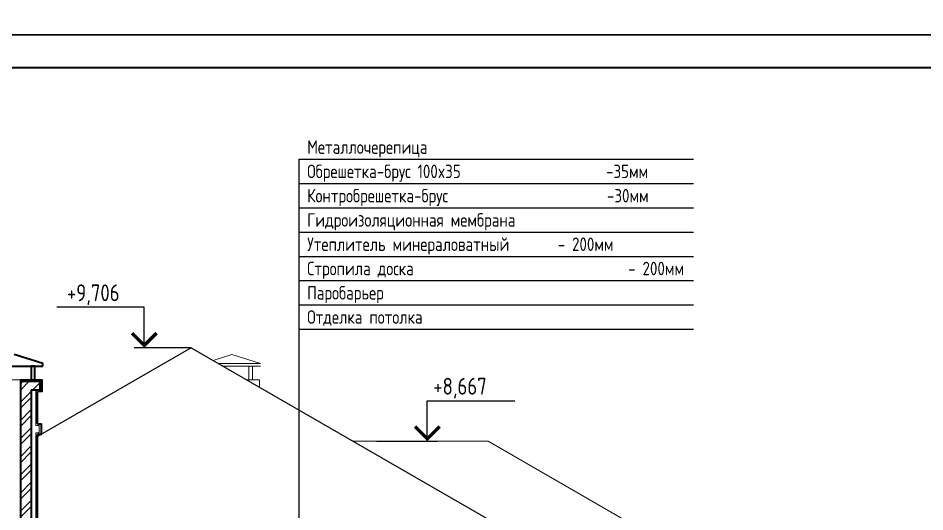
# Model space of a CAD drawing. Extents: x -12289450 to -10763036, y -7834513 to -6150123.
# Drawn here: x -11223507 to -11213427, y -7699840 to -7694349 of the extents above; entities that cross this region are included whole.
import ezdxf

# ---------------------------------------------------------------- set-up
doc = ezdxf.new("R2010")
doc.units = 0
doc.header["$LTSCALE"] = 25
for name, color, linetype in [('008-ШТРИХОВКА', 252, 'Continuous'), ('ArchiCAD', 7, 'Continuous'), ('Крыши', 7, 'Continuous'), ('Новое', 51, 'Continuous'), ('Примечания', 7, 'Continuous')]:
    doc.layers.add(name, color=color, linetype=linetype)
for name, color, linetype, lineweight in [('RAZMER', 7, 'Continuous', 9), ('СТЕНЫ', 5, 'Continuous', 40), ('тонкий', 114, 'Continuous', 20)]:
    doc.layers.add(name, color=color, linetype=linetype, lineweight=lineweight)
doc.styles.add('GOST 2.304', font='cs_gost2304.shx')

msp = doc.modelspace()

# ---------------------------------------------------------------- hatches: boundary and pattern name
at = {"layer": '008-ШТРИХОВКА', "lineweight": 25, "ltscale": 4}
h = msp.add_hatch(dxfattribs=at)
h.set_pattern_fill('ANSI32', color=256, scale=15, style=0)
h.set_pattern_definition([(45, (-11223841.81, -7707870.72), (-101.0279, 101.0279), []), (45, (-11223774.46, -7707870.72), (-101.0279, 101.0279), [])])
h.paths.add_polyline_path([(-11223481.8, -7704640.7), (-11223361.8, -7704640.7), (-11223361.8, -7698480.7), (-11223261.8, -7698480.7), (-11223261.8, -7698390.7), (-11223481.8, -7698390.7)])
h.paths.add_polyline_path([(-11223361.8, -7704820.5), (-11223481.8, -7704820.5), (-11223481.8, -7705120.7), (-11223361.8, -7705120.7)])
h.paths.add_polyline_path([(-11223741.8, -7704640.7), (-11223621.8, -7704640.7), (-11223621.8, -7698390.7), (-11223841.8, -7698390.7), (-11223841.8, -7698480.7), (-11223741.8, -7698480.7)])
h.paths.add_polyline_path([(-11223621.8, -7704820.5), (-11223741.8, -7704820.5), (-11223741.8, -7707870.7), (-11223361.8, -7707870.7), (-11223361.8, -7705260.7), (-11223621.8, -7705260.7)])

# ---------------------------------------------------------------- linework, layer by layer
at = {"layer": 'ArchiCAD', "color": 7, "linetype": 'Continuous', "lineweight": 35}
msp.add_lwpolyline([(-11235338.6, -7694896.2), (-11206898.7, -7694896.2), (-11206898.7, -7715560.1), (-11235338.6, -7715560.1)], close=True, dxfattribs=at)
at = {"layer": 'RAZMER', "lineweight": 0, "ltscale": 4}
for p, q in [((-11221131.8, -7698089.1), (-11221338.6, -7698154.8)), ((-11220811.8, -7698190.7), (-11221131.8, -7698089.1)), ((-11221276.3, -7698190.7), (-11220811.8, -7698190.7)), ((-11221224.4, -7698220.7), (-11220811.8, -7698220.7))]:
    msp.add_line(p, q, dxfattribs=at)
for points in [[(-11220901.8, -7698370.7), (-11220901.8, -7698220.7), (-11220901.8, -7698220.7), (-11220941.8, -7698220.7), (-11220941.8, -7698370.7), (-11220901.8, -7698370.7)], [(-11223621.8, -7698370.7), (-11223481.8, -7698370.7)], [(-11220964.6, -7698370.7), (-11220821.8, -7698370.7), (-11220821.8, -7698453.1)], [(-11220964.6, -7698370.7), (-11220821.8, -7698370.7)]]:
    msp.add_lwpolyline(points, dxfattribs=at)
at = {"layer": 'Крыши', "lineweight": 35, "ltscale": 3}
for p, q in [((-11223231.8, -7698190.7), (-11223551.8, -7698089.1)), ((-11223231.8, -7698220.7), (-11223231.8, -7698190.7)), ((-11223871.8, -7698220.7), (-11223231.8, -7698220.7)), ((-11223231.8, -7698220.7), (-11223231.8, -7698220.7)), ((-11223231.8, -7698220.7), (-11223231.8, -7698220.7))]:
    msp.add_line(p, q, dxfattribs=at)
at = {"layer": 'Крыши', "lineweight": 25, "ltscale": 3}
msp.add_line((-11221581.8, -7698014.4), (-11223291.8, -7699001.6), dxfattribs=at)
at = {"layer": 'Крыши', "lineweight": 15, "ltscale": 3}
msp.add_line((-11218281.8, -7699053.6), (-11219781.8, -7699053.6), dxfattribs=at)
at = {"layer": 'Крыши', "lineweight": 25, "ltscale": 3}
msp.add_lwpolyline([(-11221581.8, -7698014.4), (-11215681.8, -7701420.7)], dxfattribs=at)
at = {"layer": 'Крыши', "lineweight": 35, "ltscale": 3}
for points in [[(-11223321.8, -7698370.7), (-11223321.8, -7698220.7), (-11223321.8, -7698220.7), (-11223361.8, -7698220.7), (-11223361.8, -7698370.7), (-11223321.8, -7698370.7)], [(-11223481.8, -7698370.7), (-11223241.8, -7698370.7), (-11223241.8, -7698500.7), (-11223291.8, -7698500.7)], [(-11223291.8, -7698860.7), (-11223291.8, -7698500.7)], [(-11223291.8, -7698860.7), (-11223251.8, -7698860.7), (-11223251.8, -7698980.7), (-11223291.8, -7698980.7)], [(-11223291.8, -7701480.7), (-11223291.8, -7698980.7)]]:
    msp.add_lwpolyline(points, dxfattribs=at)
at = {"layer": 'Крыши', "lineweight": 9, "ltscale": 3}
for points in [[(-11223311.8, -7698880.7), (-11223311.8, -7698480.7)], [(-11223311.8, -7698880.7), (-11223271.8, -7698880.7), (-11223271.8, -7698960.7), (-11223311.8, -7698960.7)], [(-11223311.8, -7701480.7), (-11223311.8, -7698960.7)]]:
    msp.add_lwpolyline(points, dxfattribs=at)
at = {"layer": 'Крыши', "lineweight": 15, "ltscale": 3}
for points in [[(-11218281.8, -7699053.6), (-11219781.8, -7699053.6)], [(-11218281.8, -7699053.6), (-11214181.8, -7701420.7)]]:
    msp.add_lwpolyline(points, dxfattribs=at)
at = {"layer": 'Новое', "color": 7, "linetype": 'Continuous'}
for points in [[(-11235518.6, -7672261.3), (-11204018.7, -7672261.3), (-11204018.7, -7694536.2), (-11235518.6, -7694536.2)], [(-11235518.6, -7672261.3), (-11204018.7, -7672261.3), (-11204018.7, -7694536.2), (-11235518.6, -7694536.2)], [(-11236778.6, -7694536.2), (-11206538.7, -7694536.2), (-11206538.7, -7715920.1), (-11236778.6, -7715920.1)], [(-11236778.6, -7694536.2), (-11206538.7, -7694536.2), (-11206538.7, -7715920.1), (-11236778.6, -7715920.1)]]:
    msp.add_lwpolyline(points, close=True, dxfattribs=at)
at = {"layer": 'Примечания', "linetype": 'Continuous', "lineweight": 25, "ltscale": 75}
for p, q in [((-11222104.2, -7697564.4), (-11223076.3, -7697564.4)), ((-11222104.2, -7698014.4), (-11222104.2, -7697564.4)), ((-11221581.8, -7698014.4), (-11222216.7, -7698014.4)), ((-11218958.4, -7699053.6), (-11218958.4, -7698603.6)), ((-11218958.4, -7698603.6), (-11217986.2, -7698603.6)), ((-11219524.6, -7699053.6), (-11218845.9, -7699053.6))]:
    msp.add_line(p, q, dxfattribs=at)
at = {"layer": 'Примечания', "linetype": 'Continuous', "lineweight": 25, "ltscale": 75, "const_width": 37.5}
for points in [[(-11222240.9, -7697851.1), (-11222104.2, -7697987.8), (-11221967.4, -7697851.1)], [(-11219095.1, -7698890.3), (-11218958.4, -7699027.1), (-11218821.6, -7698890.3)]]:
    msp.add_lwpolyline(points, dxfattribs=at)
at = {"layer": 'СТЕНЫ', "ltscale": 4}
msp.add_line((-11223481.8, -7698370.7), (-11223481.8, -7705120.7), dxfattribs=at)
at = {"layer": 'СТЕНЫ', "ltscale": 3}
msp.add_lwpolyline([(-11223361.8, -7698480.7), (-11223261.8, -7698480.7), (-11223261.8, -7698390.7), (-11223481.8, -7698390.7)], dxfattribs=at)
at = {"layer": 'СТЕНЫ', "ltscale": 4}
msp.add_lwpolyline([(-11223361.8, -7698480.7), (-11223361.8, -7704640.7)], dxfattribs=at)
at = {"layer": 'тонкий', "lineweight": 25, "ltscale": 2}
for p, q in [((-11220383.6, -7700383.9), (-11220383.6, -7695918.1)), ((-11220383.6, -7695918.1), (-11215999.9, -7695918.1)), ((-11220383.6, -7696188.1), (-11215999.9, -7696188.1)), ((-11220383.6, -7696458.1), (-11215999.9, -7696458.1)), ((-11220383.6, -7696728.1), (-11215999.9, -7696728.1)), ((-11220383.6, -7696998.1), (-11215999.9, -7696998.1)), ((-11220383.6, -7697268.1), (-11215999.9, -7697268.1)), ((-11220383.6, -7697268.1), (-11215999.9, -7697268.1)), ((-11220383.6, -7697538.1), (-11215999.9, -7697538.1)), ((-11220383.6, -7697538.1), (-11215999.9, -7697538.1)), ((-11220383.6, -7697808.1), (-11215999.9, -7697808.1))]:
    msp.add_line(p, q, dxfattribs=at)

# ---------------------------------------------------------------- texts
at = {"layer": 'Примечания', "linetype": 'Continuous', "lineweight": 25, "ltscale": 75, "style": 'GOST 2.304'}
for s, p in [('+9,706', (-11222963.8, -7697496.9)), ('+8,667', (-11218890.9, -7698536.1))]:
    msp.add_text(s, height=187.5, dxfattribs=at).set_placement(p)
at = {"layer": 'тонкий', "lineweight": 25, "ltscale": 2, "style": 'GOST 2.304'}
for s, p in [('Металлочерепица ', (-11220293.6, -7695858.1)), ('Обрешетка-брус 100x35                     -35мм', (-11220293.6, -7696128.1)), ('Контробрешетка-брус                       -30мм', (-11220293.6, -7696398.1)), ('Гидроизоляционная мембрана', (-11220293.6, -7696668.1)), ('Утеплитель минераловатный       - 200мм', (-11220293.6, -7696938.1)), ('Стропила доска                               - 200мм', (-11220293.6, -7697208.1)), ('Паробарьер', (-11220293.6, -7697478.1)), ('Отделка потолка', (-11220293.6, -7697748.1))]:
    msp.add_text(s, height=150, dxfattribs=at).set_placement(p)

doc.saveas('drawing.dxf')
